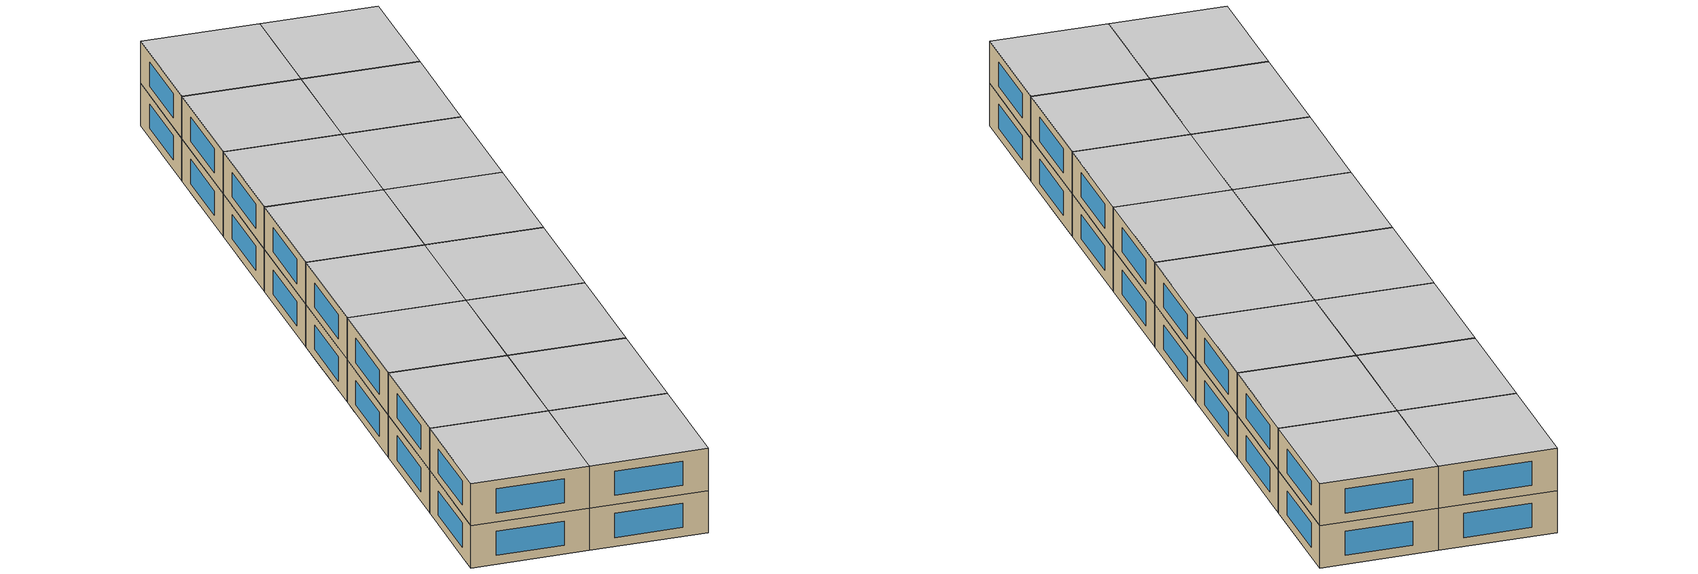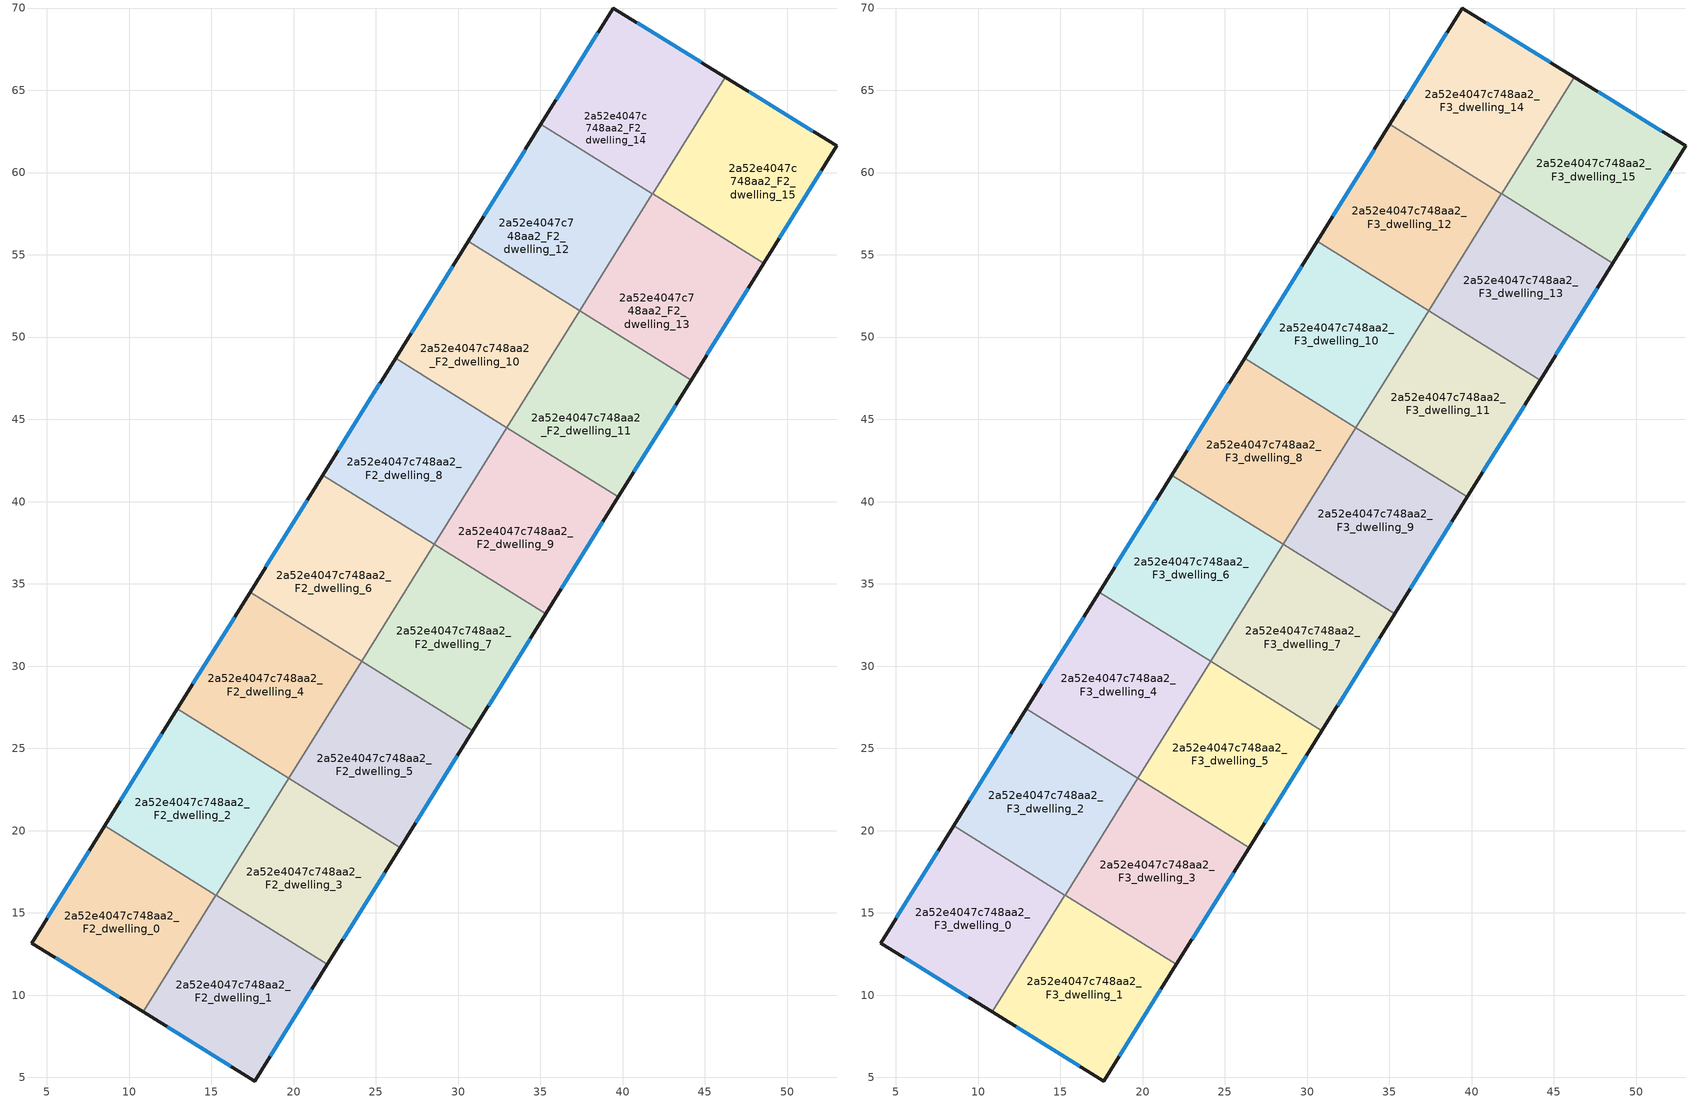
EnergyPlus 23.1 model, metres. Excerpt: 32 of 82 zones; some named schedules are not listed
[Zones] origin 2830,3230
2a52e4047c748aa2_F2_dwelling_0
 floor to 2a52e4047c748aa2_F1_dwelling_0 (EU_floor_Construction): 15.01,15.67 10.85,8.98 4.08,13.17 8.26,19.88 z6
 floor to 2a52e4047c748aa2_F1_dwelling_2 (EU_floor_Construction): 15.27,16.09 15.01,15.67 8.26,19.88 8.51,20.29 z6
 wall outside (EU_wall_Construction): 8.52,20.29 4.08,13.17 10.85,8.98 z6:9
 wall to 2a52e4047c748aa2_F2_dwelling_1 (EU_wall_Construction): 10.85,8.98 15.28,16.09 z6:9
 wall to 2a52e4047c748aa2_F2_dwelling_2 (EU_wall_Construction): 15.28,16.09 8.52,20.29 z6:9
 window (EU_Window_Construction): 5.53,12.27 9.4,9.88 / 7.57,18.77 5.03,14.69 z6.64:8.36
2a52e4047c748aa2_F2_dwelling_1
 floor to 2a52e4047c748aa2_F1_dwelling_1 (EU_floor_Construction): 21.8,11.45 17.65,4.79 10.85,8.98 15.02,15.67 z6
 floor adiabatic (EU_floor_Construction): 22.06,11.87 21.8,11.45 15.03,15.67 15.29,16.08 z6
 wall outside (EU_wall_Construction): 10.85,8.98 17.65,4.79 22.06,11.87 z6:9
 wall to 2a52e4047c748aa2_F2_dwelling_3 (EU_wall_Construction): 22.06,11.87 15.29,16.08 z6:9
 wall to 2a52e4047c748aa2_F2_dwelling_2 (EU_wall_Construction): 15.29,16.08 15.27,16.09 z6:9
 window (EU_Window_Construction): 12.31,8.09 16.19,5.69 / 18.59,6.3 21.11,10.35 z6.64:8.36
2a52e4047c748aa2_F2_dwelling_10
 floor to 2a52e4047c748aa2_F1_dwelling_10 (EU_floor_Construction): 35.83,49.1 32.97,44.5 26.2,48.71 29.06,53.31 z6
 floor to 2a52e4047c748aa2_F1_dwelling_12 (EU_floor_Construction): 37.39,51.61 35.83,49.1 29.06,53.31 30.62,55.82 z6
 wall outside (EU_wall_Construction): 30.61,55.82 26.2,48.71 z6:9
 wall to 2a52e4047c748aa2_F2_dwelling_12 (EU_wall_Construction): 37.39,51.61 30.61,55.82 z6:9
 wall to 2a52e4047c748aa2_F2_dwelling_11 (EU_wall_Construction): 32.97,44.5 37.39,51.61 z6:9
 wall to 2a52e4047c748aa2_F2_dwelling_8 (EU_wall_Construction): 26.2,48.71 32.97,44.5 z6:9
 window (EU_Window_Construction): 29.67,54.3 27.14,50.24 z6.64:8.36
2a52e4047c748aa2_F2_dwelling_11
 floor to 2a52e4047c748aa2_F1_dwelling_13 (EU_floor_Construction): 44.16,47.39 42.6,44.88 35.83,49.1 37.39,51.6 z6
 floor adiabatic (EU_floor_Construction): 42.6,44.88 39.74,40.29 32.97,44.5 35.83,49.1 z6
 wall outside (EU_wall_Construction): 39.74,40.29 44.16,47.39 z6:9
 wall to 2a52e4047c748aa2_F2_dwelling_13 (EU_wall_Construction): 44.16,47.39 37.39,51.61 z6:9
 wall to 2a52e4047c748aa2_F2_dwelling_9 (EU_wall_Construction): 32.97,44.5 39.74,40.29 z6:9
 window (EU_Window_Construction): 40.69,41.81 43.21,45.87 z6.64:8.36
2a52e4047c748aa2_F2_dwelling_12
 floor to 2a52e4047c748aa2_F1_dwelling_14 (EU_floor_Construction): 41.81,58.71 39.99,55.78 33.22,60 35.03,62.92 z6
 floor adiabatic (EU_floor_Construction): 35.03,62.92 33.22,60 39.99,55.78 37.39,51.61 30.61,55.82 z6
 wall outside (EU_wall_Construction): 35.03,62.92 30.61,55.82 z6:9
 wall to 2a52e4047c748aa2_F2_dwelling_13 (EU_wall_Construction): 37.39,51.61 41.81,58.71 z6:9
 wall to 2a52e4047c748aa2_F2_dwelling_14 (EU_wall_Construction): 41.81,58.71 35.03,62.92 z6:9
 window (EU_Window_Construction): 34.09,61.4 31.56,57.34 z6.64:8.36
2a52e4047c748aa2_F2_dwelling_13
 floor to 2a52e4047c748aa2_F1_dwelling_13 (EU_floor_Construction): 46.76,51.57 44.16,47.39 37.39,51.6 39.99,55.78 z6
 floor to 2a52e4047c748aa2_F1_dwelling_16 (EU_floor_Construction): 48.58,54.49 46.76,51.57 42.25,54.37 44.07,57.3 z6
 floor to 2a52e4047c748aa2_F1_dwelling_15 (EU_floor_Construction): 44.07,57.3 42.25,54.37 39.99,55.78 41.81,58.71 z6
 wall outside (EU_wall_Construction): 44.16,47.39 48.58,54.49 z6:9
 wall to 2a52e4047c748aa2_F2_dwelling_15 (EU_wall_Construction): 48.58,54.49 41.82,58.7 z6:9
 wall to 2a52e4047c748aa2_F2_dwelling_14 (EU_wall_Construction): 41.82,58.7 41.81,58.71 z6:9
 window (EU_Window_Construction): 45.11,48.91 47.63,52.97 z6.64:8.36
2a52e4047c748aa2_F2_dwelling_14
 floor to 2a52e4047c748aa2_F1_dwelling_14 (EU_floor_Construction): 44.15,62.47 41.81,58.71 35.03,62.92 37.37,66.68 z6
 floor to 2a52e4047c748aa2_F1_dwelling_15 (EU_floor_Construction): 46.24,65.8 41.82,58.7 41.81,58.71 44.15,62.47 37.37,66.68 39.44,70 z6
 wall outside (EU_wall_Construction): 46.24,65.8 39.44,70 35.03,62.92 z6:9
 wall to 2a52e4047c748aa2_F2_dwelling_15 (EU_wall_Construction): 41.82,58.7 46.24,65.8 z6:9
 window (EU_Window_Construction): 44.78,66.7 40.89,69.1 / 38.49,68.48 35.98,64.44 z6.64:8.36
2a52e4047c748aa2_F2_dwelling_15
 floor to 2a52e4047c748aa2_F1_dwelling_15 (EU_floor_Construction): 48.5,64.41 44.07,57.3 41.82,58.7 46.24,65.8 z6
 floor to 2a52e4047c748aa2_F1_dwelling_16 (EU_floor_Construction): 53.02,61.62 48.58,54.49 44.07,57.3 48.5,64.41 z6
 wall outside (EU_wall_Construction): 48.58,54.49 53.02,61.62 46.24,65.8 z6:9
 window (EU_Window_Construction): 51.56,62.52 47.69,64.91 / 49.53,56.02 52.07,60.09 z6.64:8.36
2a52e4047c748aa2_F2_dwelling_2
 floor to 2a52e4047c748aa2_F1_dwelling_2 (EU_floor_Construction): 19.19,22.35 15.29,16.08 8.52,20.29 12.42,26.57 z6
 floor to 2a52e4047c748aa2_F1_dwelling_4 (EU_floor_Construction): 19.71,23.19 19.19,22.35 12.42,26.57 12.94,27.4 z6
 wall outside (EU_wall_Construction): 12.93,27.4 8.52,20.29 z6:9
 wall to 2a52e4047c748aa2_F2_dwelling_4 (EU_wall_Construction): 19.71,23.19 12.93,27.4 z6:9
 wall to 2a52e4047c748aa2_F2_dwelling_3 (EU_wall_Construction): 15.29,16.08 19.71,23.19 z6:9
 window (EU_Window_Construction): 11.99,25.88 9.46,21.82 z6.64:8.36
2a52e4047c748aa2_F2_dwelling_3
 floor adiabatic (EU_floor_Construction): 25.96,18.14 22.06,11.87 15.29,16.08 19.19,22.35 z6
 floor to 2a52e4047c748aa2_F1_dwelling_5 (EU_floor_Construction): 26.48,18.98 25.96,18.14 19.19,22.35 19.71,23.19 z6
 wall outside (EU_wall_Construction): 22.06,11.87 26.48,18.97 z6:9
 wall to 2a52e4047c748aa2_F2_dwelling_5 (EU_wall_Construction): 26.48,18.97 19.71,23.19 z6:9
 window (EU_Window_Construction): 23,13.39 25.53,17.45 z6.64:8.36
2a52e4047c748aa2_F2_dwelling_4
 floor to 2a52e4047c748aa2_F1_dwelling_6 (EU_floor_Construction): 24.13,30.29 23.35,29.04 16.58,33.25 17.36,34.51 z6
 floor adiabatic (EU_floor_Construction): 23.35,29.04 19.71,23.19 12.93,27.4 17.36,34.51 16.58,33.25 z6
 wall outside (EU_wall_Construction): 17.36,34.51 12.93,27.4 z6:9
 wall to 2a52e4047c748aa2_F2_dwelling_6 (EU_wall_Construction): 24.13,30.29 17.36,34.51 z6:9
 wall to 2a52e4047c748aa2_F2_dwelling_5 (EU_wall_Construction): 19.71,23.19 24.13,30.29 z6:9
 window (EU_Window_Construction): 16.41,32.98 13.88,28.92 z6.64:8.36
2a52e4047c748aa2_F2_dwelling_5
 floor to 2a52e4047c748aa2_F1_dwelling_5 (EU_floor_Construction): 30.12,24.83 26.48,18.98 19.71,23.19 23.35,29.04 z6
 floor to 2a52e4047c748aa2_F1_dwelling_7 (EU_floor_Construction): 30.9,26.08 30.12,24.83 23.35,29.04 24.13,30.29 z6
 wall outside (EU_wall_Construction): 26.48,18.97 30.9,26.08 z6:9
 wall to 2a52e4047c748aa2_F2_dwelling_7 (EU_wall_Construction): 30.9,26.08 24.13,30.29 z6:9
 window (EU_Window_Construction): 27.42,20.5 29.95,24.56 z6.64:8.36
2a52e4047c748aa2_F2_dwelling_6
 floor to 2a52e4047c748aa2_F1_dwelling_8 (EU_floor_Construction): 28.55,37.4 27.51,35.73 20.74,39.94 21.78,41.61 z6
 floor adiabatic (EU_floor_Construction): 27.51,35.73 24.13,30.29 17.36,34.51 20.74,39.94 z6
 wall outside (EU_wall_Construction): 21.78,41.61 17.36,34.51 z6:9
 wall to 2a52e4047c748aa2_F2_dwelling_7 (EU_wall_Construction): 24.13,30.29 28.55,37.4 z6:9
 wall to 2a52e4047c748aa2_F2_dwelling_8 (EU_wall_Construction): 28.55,37.4 21.78,41.61 z6:9
 window (EU_Window_Construction): 20.83,40.09 18.3,36.03 z6.64:8.36
2a52e4047c748aa2_F2_dwelling_7
 floor adiabatic (EU_floor_Construction): 35.32,33.18 30.9,26.08 24.13,30.29 28.55,37.4 z6
 wall outside (EU_wall_Construction): 30.9,26.08 35.32,33.18 z6:9
 wall to 2a52e4047c748aa2_F2_dwelling_9 (EU_wall_Construction): 35.32,33.18 28.55,37.4 z6:9
 window (EU_Window_Construction): 31.85,27.6 34.37,31.66 z6.64:8.36
2a52e4047c748aa2_F2_dwelling_8
 floor to 2a52e4047c748aa2_F1_dwelling_8 (EU_floor_Construction): 31.67,42.41 28.55,37.4 21.78,41.61 24.9,46.63 z6
 floor to 2a52e4047c748aa2_F1_dwelling_10 (EU_floor_Construction): 32.97,44.5 31.67,42.41 24.9,46.63 26.2,48.71 z6
 wall outside (EU_wall_Construction): 26.2,48.71 21.78,41.61 z6:9
 wall to 2a52e4047c748aa2_F2_dwelling_9 (EU_wall_Construction): 28.55,37.4 32.97,44.5 z6:9
 window (EU_Window_Construction): 25.25,47.19 22.72,43.13 z6.64:8.36
2a52e4047c748aa2_F2_dwelling_9
 floor to 2a52e4047c748aa2_F1_dwelling_11 (EU_floor_Construction): 39.74,40.29 38.44,38.2 31.67,42.41 32.97,44.5 z6
 floor adiabatic (EU_floor_Construction): 38.44,38.2 35.32,33.18 28.55,37.4 31.67,42.41 z6
 wall outside (EU_wall_Construction): 35.32,33.18 39.74,40.29 z6:9
 window (EU_Window_Construction): 36.27,34.71 38.79,38.77 z6.64:8.36
2a52e4047c748aa2_F3_dwelling_0
 floor to 2a52e4047c748aa2_F2_dwelling_0 (EU_floor_Construction): 15.28,16.09 10.85,8.98 4.08,13.17 8.52,20.29 z9
 wall outside (EU_wall_Construction): 8.52,20.29 4.08,13.17 10.85,8.98 z9:12
 wall to 2a52e4047c748aa2_F3_dwelling_1 (EU_wall_Construction): 10.85,8.98 15.28,16.09 z9:12
 wall to 2a52e4047c748aa2_F3_dwelling_2 (EU_wall_Construction): 15.28,16.09 8.52,20.29 z9:12
 window (EU_Window_Construction): 5.53,12.27 9.4,9.88 / 7.57,18.77 5.03,14.69 z9.64:11.36
 ceiling to 2a52e4047c748aa2_F4_dwelling_0 (EU_floor_Construction): 10.85,8.98 15.28,16.09 8.52,20.29 4.08,13.17 z12
2a52e4047c748aa2_F3_dwelling_1
 floor to 2a52e4047c748aa2_F2_dwelling_1 (EU_floor_Construction): 22.06,11.87 17.65,4.79 10.85,8.98 15.28,16.09 z9
 wall outside (EU_wall_Construction): 10.85,8.98 17.65,4.79 22.06,11.87 z9:12
 wall to 2a52e4047c748aa2_F3_dwelling_3 (EU_wall_Construction): 22.06,11.87 15.29,16.08 z9:12
 wall to 2a52e4047c748aa2_F3_dwelling_2 (EU_wall_Construction): 15.29,16.08 15.27,16.09 z9:12
 window (EU_Window_Construction): 12.31,8.09 16.19,5.69 / 18.59,6.3 21.11,10.35 z9.64:11.36
 ceiling to 2a52e4047c748aa2_F4_dwelling_1 (EU_floor_Construction): 17.65,4.79 22.06,11.87 15.28,16.09 10.85,8.98 z12
2a52e4047c748aa2_F3_dwelling_10
 floor to 2a52e4047c748aa2_F2_dwelling_10 (EU_floor_Construction): 37.39,51.61 32.97,44.5 26.2,48.71 30.61,55.82 z9
 wall outside (EU_wall_Construction): 30.61,55.82 26.2,48.71 z9:12
 wall to 2a52e4047c748aa2_F3_dwelling_12 (EU_wall_Construction): 37.39,51.61 30.61,55.82 z9:12
 wall to 2a52e4047c748aa2_F3_dwelling_11 (EU_wall_Construction): 32.97,44.5 37.39,51.61 z9:12
 wall to 2a52e4047c748aa2_F3_dwelling_8 (EU_wall_Construction): 26.2,48.71 32.97,44.5 z9:12
 window (EU_Window_Construction): 29.67,54.3 27.14,50.24 z9.64:11.36
 ceiling to 2a52e4047c748aa2_F4_dwelling_10 (EU_floor_Construction): 32.97,44.5 37.39,51.61 30.61,55.82 26.2,48.71 z12
2a52e4047c748aa2_F3_dwelling_11
 floor to 2a52e4047c748aa2_F2_dwelling_11 (EU_floor_Construction): 44.16,47.39 39.74,40.29 32.97,44.5 37.39,51.61 z9
 wall outside (EU_wall_Construction): 39.74,40.29 44.16,47.39 z9:12
 wall to 2a52e4047c748aa2_F3_dwelling_13 (EU_wall_Construction): 44.16,47.39 37.39,51.61 z9:12
 wall to 2a52e4047c748aa2_F3_dwelling_9 (EU_wall_Construction): 32.97,44.5 39.74,40.29 z9:12
 window (EU_Window_Construction): 40.69,41.81 43.21,45.87 z9.64:11.36
 ceiling to 2a52e4047c748aa2_F4_dwelling_11 (EU_floor_Construction): 39.74,40.29 44.16,47.39 37.39,51.61 32.97,44.5 z12
2a52e4047c748aa2_F3_dwelling_12
 floor to 2a52e4047c748aa2_F2_dwelling_12 (EU_floor_Construction): 41.81,58.71 37.39,51.61 30.61,55.82 35.03,62.92 z9
 wall outside (EU_wall_Construction): 35.03,62.92 30.61,55.82 z9:12
 wall to 2a52e4047c748aa2_F3_dwelling_13 (EU_wall_Construction): 37.39,51.61 41.81,58.71 z9:12
 wall to 2a52e4047c748aa2_F3_dwelling_14 (EU_wall_Construction): 41.81,58.71 35.03,62.92 z9:12
 window (EU_Window_Construction): 34.09,61.4 31.56,57.34 z9.64:11.36
 ceiling to 2a52e4047c748aa2_F4_dwelling_12 (EU_floor_Construction): 37.39,51.61 41.81,58.71 35.03,62.92 30.61,55.82 z12
2a52e4047c748aa2_F3_dwelling_13
 floor to 2a52e4047c748aa2_F2_dwelling_13 (EU_floor_Construction): 48.58,54.49 44.16,47.39 37.39,51.61 41.81,58.71 z9
 wall outside (EU_wall_Construction): 44.16,47.39 48.58,54.49 z9:12
 wall to 2a52e4047c748aa2_F3_dwelling_15 (EU_wall_Construction): 48.58,54.49 41.82,58.7 z9:12
 wall to 2a52e4047c748aa2_F3_dwelling_14 (EU_wall_Construction): 41.82,58.7 41.81,58.71 z9:12
 window (EU_Window_Construction): 45.11,48.91 47.63,52.97 z9.64:11.36
 ceiling to 2a52e4047c748aa2_F4_dwelling_13 (EU_floor_Construction): 44.16,47.39 48.58,54.49 41.81,58.71 37.39,51.61 z12
2a52e4047c748aa2_F3_dwelling_14
 floor to 2a52e4047c748aa2_F2_dwelling_14 (EU_floor_Construction): 46.24,65.8 41.82,58.7 35.03,62.92 39.44,70 z9
 wall outside (EU_wall_Construction): 46.24,65.8 39.44,70 35.03,62.92 z9:12
 wall to 2a52e4047c748aa2_F3_dwelling_15 (EU_wall_Construction): 41.82,58.7 46.24,65.8 z9:12
 window (EU_Window_Construction): 44.78,66.7 40.89,69.1 / 38.49,68.48 35.98,64.44 z9.64:11.36
 ceiling to 2a52e4047c748aa2_F4_dwelling_14 (EU_floor_Construction): 41.82,58.7 46.24,65.8 39.44,70 35.03,62.92 z12
2a52e4047c748aa2_F3_dwelling_15
 floor to 2a52e4047c748aa2_F2_dwelling_15 (EU_floor_Construction): 53.02,61.62 48.58,54.49 41.82,58.7 46.24,65.8 z9
 wall outside (EU_wall_Construction): 48.58,54.49 53.02,61.62 46.24,65.8 z9:12
 window (EU_Window_Construction): 51.56,62.52 47.69,64.91 / 49.53,56.02 52.07,60.09 z9.64:11.36
 ceiling to 2a52e4047c748aa2_F4_dwelling_15 (EU_floor_Construction): 48.58,54.49 53.02,61.62 46.24,65.8 41.82,58.7 z12
2a52e4047c748aa2_F3_dwelling_2
 floor to 2a52e4047c748aa2_F2_dwelling_2 (EU_floor_Construction): 19.71,23.19 15.29,16.08 8.52,20.29 12.93,27.4 z9
 wall outside (EU_wall_Construction): 12.93,27.4 8.52,20.29 z9:12
 wall to 2a52e4047c748aa2_F3_dwelling_4 (EU_wall_Construction): 19.71,23.19 12.93,27.4 z9:12
 wall to 2a52e4047c748aa2_F3_dwelling_3 (EU_wall_Construction): 15.29,16.08 19.71,23.19 z9:12
 window (EU_Window_Construction): 11.99,25.88 9.46,21.82 z9.64:11.36
 ceiling to 2a52e4047c748aa2_F4_dwelling_2 (EU_floor_Construction): 15.29,16.08 19.71,23.19 12.93,27.4 8.52,20.29 z12
2a52e4047c748aa2_F3_dwelling_3
 floor to 2a52e4047c748aa2_F2_dwelling_3 (EU_floor_Construction): 26.48,18.97 22.06,11.87 15.29,16.08 19.71,23.19 z9
 wall outside (EU_wall_Construction): 22.06,11.87 26.48,18.97 z9:12
 wall to 2a52e4047c748aa2_F3_dwelling_5 (EU_wall_Construction): 26.48,18.97 19.71,23.19 z9:12
 window (EU_Window_Construction): 23,13.39 25.53,17.45 z9.64:11.36
 ceiling to 2a52e4047c748aa2_F4_dwelling_3 (EU_floor_Construction): 22.06,11.87 26.48,18.97 19.71,23.19 15.29,16.08 z12
2a52e4047c748aa2_F3_dwelling_4
 floor to 2a52e4047c748aa2_F2_dwelling_4 (EU_floor_Construction): 24.13,30.29 19.71,23.19 12.93,27.4 17.36,34.51 z9
 wall outside (EU_wall_Construction): 17.36,34.51 12.93,27.4 z9:12
 wall to 2a52e4047c748aa2_F3_dwelling_6 (EU_wall_Construction): 24.13,30.29 17.36,34.51 z9:12
 wall to 2a52e4047c748aa2_F3_dwelling_5 (EU_wall_Construction): 19.71,23.19 24.13,30.29 z9:12
 window (EU_Window_Construction): 16.41,32.98 13.88,28.92 z9.64:11.36
 ceiling to 2a52e4047c748aa2_F4_dwelling_4 (EU_floor_Construction): 19.71,23.19 24.13,30.29 17.36,34.51 12.93,27.4 z12
2a52e4047c748aa2_F3_dwelling_5
 floor to 2a52e4047c748aa2_F2_dwelling_5 (EU_floor_Construction): 30.9,26.08 26.48,18.97 19.71,23.19 24.13,30.29 z9
 wall outside (EU_wall_Construction): 26.48,18.97 30.9,26.08 z9:12
 wall to 2a52e4047c748aa2_F3_dwelling_7 (EU_wall_Construction): 30.9,26.08 24.13,30.29 z9:12
 window (EU_Window_Construction): 27.42,20.5 29.95,24.56 z9.64:11.36
 ceiling to 2a52e4047c748aa2_F4_dwelling_5 (EU_floor_Construction): 26.48,18.97 30.9,26.08 24.13,30.29 19.71,23.19 z12
2a52e4047c748aa2_F3_dwelling_6
 floor to 2a52e4047c748aa2_F2_dwelling_6 (EU_floor_Construction): 28.55,37.4 24.13,30.29 17.36,34.51 21.78,41.61 z9
 wall outside (EU_wall_Construction): 21.78,41.61 17.36,34.51 z9:12
 wall to 2a52e4047c748aa2_F3_dwelling_7 (EU_wall_Construction): 24.13,30.29 28.55,37.4 z9:12
 wall to 2a52e4047c748aa2_F3_dwelling_8 (EU_wall_Construction): 28.55,37.4 21.78,41.61 z9:12
 window (EU_Window_Construction): 20.83,40.09 18.3,36.03 z9.64:11.36
 ceiling to 2a52e4047c748aa2_F4_dwelling_6 (EU_floor_Construction): 24.13,30.29 28.55,37.4 21.78,41.61 17.36,34.51 z12
2a52e4047c748aa2_F3_dwelling_7
 floor to 2a52e4047c748aa2_F2_dwelling_7 (EU_floor_Construction): 35.32,33.18 30.9,26.08 24.13,30.29 28.55,37.4 z9
 wall outside (EU_wall_Construction): 30.9,26.08 35.32,33.18 z9:12
 wall to 2a52e4047c748aa2_F3_dwelling_9 (EU_wall_Construction): 35.32,33.18 28.55,37.4 z9:12
 window (EU_Window_Construction): 31.85,27.6 34.37,31.66 z9.64:11.36
 ceiling to 2a52e4047c748aa2_F4_dwelling_7 (EU_floor_Construction): 30.9,26.08 35.32,33.18 28.55,37.4 24.13,30.29 z12
2a52e4047c748aa2_F3_dwelling_8
 floor to 2a52e4047c748aa2_F2_dwelling_8 (EU_floor_Construction): 32.97,44.5 28.55,37.4 21.78,41.61 26.2,48.71 z9
 wall outside (EU_wall_Construction): 26.2,48.71 21.78,41.61 z9:12
 wall to 2a52e4047c748aa2_F3_dwelling_9 (EU_wall_Construction): 28.55,37.4 32.97,44.5 z9:12
 window (EU_Window_Construction): 25.25,47.19 22.72,43.13 z9.64:11.36
 ceiling to 2a52e4047c748aa2_F4_dwelling_8 (EU_floor_Construction): 28.55,37.4 32.97,44.5 26.2,48.71 21.78,41.61 z12
2a52e4047c748aa2_F3_dwelling_9
 floor to 2a52e4047c748aa2_F2_dwelling_9 (EU_floor_Construction): 39.74,40.29 35.32,33.18 28.55,37.4 32.97,44.5 z9
 wall outside (EU_wall_Construction): 35.32,33.18 39.74,40.29 z9:12
 window (EU_Window_Construction): 36.27,34.71 38.79,38.77 z9.64:11.36
 ceiling to 2a52e4047c748aa2_F4_dwelling_9 (EU_floor_Construction): 35.32,33.18 39.74,40.29 32.97,44.5 28.55,37.4 z12
[Building]
EU S2 Campaign: North Axis=0; Terrain=City; Solar Distribution=FullExterior
[Site:Location]
Yerevan-Zvartnots.Intl.AP: Latitude=40.15; Longitude=44.383; Time Zone=4; Elevation=854
[SizingPeriod:WeatherFileDays]
AnnualSizingPeriod: Begin Month=1; Begin Day of Month=1; End Month=12; End Day of Month=31; Day of Week for Start Day=Monday; Use Weather File Daylight Saving Period=No; Use Weather File Rain and Snow Indicators=No
[MATERIAL]
EU_InternalMass_Material: Roughness=MediumRough; Thickness=0.1; Conductivity=1; Density=1800; Specific Heat=900; Thermal Absorptance=0.9; Solar Absorptance=0.7; Visible Absorptance=0.7
[MATERIAL:NOMASS] Roughness=MediumRough; Thermal Absorptance=0.9; Solar Absorptance=0.7; Visible Absorptance=0.7
Name | Thermal Resistance
EU_wall_NoMass | 1.05043
EU_floor_NoMass | 0.478065
[WINDOWMATERIAL:SIMPLEGLAZINGSYSTEM]
EU_Window_SimpleGlazing: UFactor=2.5566; Solar Heat Gain Coefficient=0.75; Visible Transmittance=0.75
[CONSTRUCTION]
EU_wall_Construction: EU_wall_NoMass
EU_floor_Construction: EU_floor_NoMass
EU_Window_Construction: EU_Window_SimpleGlazing
EU_InternalMass_Construction: EU_InternalMass_Material
[ZONE] Type=1; Multiplier=1; Ceiling Height=autocalculate; Floor Area=autocalculate; Part of Total Floor Area=Yes
Name | Volume
2a52e4047c748aa2_F2_dwelling_0; 2a52e4047c748aa2_F3_dwelling_0 | 200.195
2a52e4047c748aa2_F2_dwelling_1; 2a52e4047c748aa2_F3_dwelling_1; 2a52e4047c748aa2_F2_dwelling_15; 2a52e4047c748aa2_F3_dwelling_15 | 200.219
2a52e4047c748aa2_F2_dwelling_10; 2a52e4047c748aa2_F3_dwelling_10 | 200.207
2a52e4047c748aa2_F2_dwelling_11; 2a52e4047c748aa2_F3_dwelling_11 | 200.212
2a52e4047c748aa2_F2_dwelling_12; 2a52e4047c748aa2_F3_dwelling_12 | 200.186
2a52e4047c748aa2_F2_dwelling_13; 2a52e4047c748aa2_F3_dwelling_13 | 200.225
2a52e4047c748aa2_F2_dwelling_14; 2a52e4047c748aa2_F3_dwelling_14; 2a52e4047c748aa2_F2_dwelling_4; 2a52e4047c748aa2_F3_dwelling_4 | 200.201
2a52e4047c748aa2_F2_dwelling_2; 2a52e4047c748aa2_F3_dwelling_2 | 200.192
2a52e4047c748aa2_F2_dwelling_3; 2a52e4047c748aa2_F3_dwelling_3 | 200.205
2a52e4047c748aa2_F2_dwelling_5; 2a52e4047c748aa2_F3_dwelling_5; 2a52e4047c748aa2_F2_dwelling_7; 2a52e4047c748aa2_F3_dwelling_7; 2a52e4047c748aa2_F2_dwelling_9; 2a52e4047c748aa2_F3_dwelling_9 | 200.223
2a52e4047c748aa2_F2_dwelling_6; 2a52e4047c748aa2_F3_dwelling_6 | 200.188
2a52e4047c748aa2_F2_dwelling_8; 2a52e4047c748aa2_F3_dwelling_8 | 200.211
[INTERNALMASS] Construction=EU_InternalMass_Construction
Name | Zone or ZoneList | Surface Area
2a52e4047c748aa2_F2_dwelling_0_EU_InternalMass | 2a52e4047c748aa2_F2_dwelling_0 | 66.733
2a52e4047c748aa2_F2_dwelling_1_EU_InternalMass | 2a52e4047c748aa2_F2_dwelling_1 | 66.7378
2a52e4047c748aa2_F2_dwelling_2_EU_InternalMass | 2a52e4047c748aa2_F2_dwelling_2 | 66.7306
2a52e4047c748aa2_F2_dwelling_3_EU_InternalMass | 2a52e4047c748aa2_F2_dwelling_3 | 66.7322
2a52e4047c748aa2_F2_dwelling_4_EU_InternalMass | 2a52e4047c748aa2_F2_dwelling_4 | 66.7357
2a52e4047c748aa2_F2_dwelling_5_EU_InternalMass | 2a52e4047c748aa2_F2_dwelling_5 | 66.7357
2a52e4047c748aa2_F2_dwelling_6_EU_InternalMass | 2a52e4047c748aa2_F2_dwelling_6 | 66.7305
2a52e4047c748aa2_F2_dwelling_7_EU_InternalMass | 2a52e4047c748aa2_F2_dwelling_7 | 66.7428
2a52e4047c748aa2_F2_dwelling_8_EU_InternalMass | 2a52e4047c748aa2_F2_dwelling_8 | 66.7386
2a52e4047c748aa2_F2_dwelling_9_EU_InternalMass | 2a52e4047c748aa2_F2_dwelling_9 | 66.7392
2a52e4047c748aa2_F2_dwelling_10_EU_InternalMass | 2a52e4047c748aa2_F2_dwelling_10 | 66.7356
2a52e4047c748aa2_F2_dwelling_11_EU_InternalMass | 2a52e4047c748aa2_F2_dwelling_11 | 66.736
2a52e4047c748aa2_F2_dwelling_12_EU_InternalMass | 2a52e4047c748aa2_F2_dwelling_12 | 66.731
2a52e4047c748aa2_F2_dwelling_13_EU_InternalMass | 2a52e4047c748aa2_F2_dwelling_13 | 66.7348
2a52e4047c748aa2_F2_dwelling_14_EU_InternalMass | 2a52e4047c748aa2_F2_dwelling_14 | 66.7328
2a52e4047c748aa2_F2_dwelling_15_EU_InternalMass | 2a52e4047c748aa2_F2_dwelling_15 | 66.7408
2a52e4047c748aa2_F3_dwelling_0_EU_InternalMass | 2a52e4047c748aa2_F3_dwelling_0 | 66.733
2a52e4047c748aa2_F3_dwelling_1_EU_InternalMass | 2a52e4047c748aa2_F3_dwelling_1 | 66.7378
2a52e4047c748aa2_F3_dwelling_2_EU_InternalMass | 2a52e4047c748aa2_F3_dwelling_2 | 66.7306
2a52e4047c748aa2_F3_dwelling_3_EU_InternalMass | 2a52e4047c748aa2_F3_dwelling_3 | 66.7322
2a52e4047c748aa2_F3_dwelling_4_EU_InternalMass | 2a52e4047c748aa2_F3_dwelling_4 | 66.7357
2a52e4047c748aa2_F3_dwelling_5_EU_InternalMass | 2a52e4047c748aa2_F3_dwelling_5 | 66.7357
2a52e4047c748aa2_F3_dwelling_6_EU_InternalMass | 2a52e4047c748aa2_F3_dwelling_6 | 66.7305
2a52e4047c748aa2_F3_dwelling_7_EU_InternalMass | 2a52e4047c748aa2_F3_dwelling_7 | 66.7428
2a52e4047c748aa2_F3_dwelling_8_EU_InternalMass | 2a52e4047c748aa2_F3_dwelling_8 | 66.7386
2a52e4047c748aa2_F3_dwelling_9_EU_InternalMass | 2a52e4047c748aa2_F3_dwelling_9 | 66.7392
2a52e4047c748aa2_F3_dwelling_10_EU_InternalMass | 2a52e4047c748aa2_F3_dwelling_10 | 66.7356
2a52e4047c748aa2_F3_dwelling_11_EU_InternalMass | 2a52e4047c748aa2_F3_dwelling_11 | 66.736
2a52e4047c748aa2_F3_dwelling_12_EU_InternalMass | 2a52e4047c748aa2_F3_dwelling_12 | 66.731
2a52e4047c748aa2_F3_dwelling_13_EU_InternalMass | 2a52e4047c748aa2_F3_dwelling_13 | 66.7348
2a52e4047c748aa2_F3_dwelling_14_EU_InternalMass | 2a52e4047c748aa2_F3_dwelling_14 | 66.7328
2a52e4047c748aa2_F3_dwelling_15_EU_InternalMass | 2a52e4047c748aa2_F3_dwelling_15 | 66.7408
[OTHEREQUIPMENT] Fuel Type=Electricity; Design Level Calculation Method=Watts/Area; Power per Zone Floor Area=1; Fraction Latent=0; Fraction Radiant=0; Fraction Lost=0; Carbon Dioxide Generation Rate=0; EndUse Subcategory=EU_Step8_InternalGains
Name | Zone or ZoneList or Space or SpaceList | Schedule
EU_Step8_InternalGain_2a52e4047c748aa2_F2_dwelling_0_f000 | 2a52e4047c748aa2_F2_dwelling_0 | EU_Step8_GainSchedule_2a52e4047c748aa2_F2_dwelling_0_f000
EU_Step8_InternalGain_2a52e4047c748aa2_F2_dwelling_1_f000 | 2a52e4047c748aa2_F2_dwelling_1 | EU_Step8_GainSchedule_2a52e4047c748aa2_F2_dwelling_1_f000
EU_Step8_InternalGain_2a52e4047c748aa2_F2_dwelling_2_f000 | 2a52e4047c748aa2_F2_dwelling_2 | EU_Step8_GainSchedule_2a52e4047c748aa2_F2_dwelling_2_f000
EU_Step8_InternalGain_2a52e4047c748aa2_F2_dwelling_3_f000 | 2a52e4047c748aa2_F2_dwelling_3 | EU_Step8_GainSchedule_2a52e4047c748aa2_F2_dwelling_3_f000
EU_Step8_InternalGain_2a52e4047c748aa2_F2_dwelling_4_f000 | 2a52e4047c748aa2_F2_dwelling_4 | EU_Step8_GainSchedule_2a52e4047c748aa2_F2_dwelling_4_f000
EU_Step8_InternalGain_2a52e4047c748aa2_F2_dwelling_5_f000 | 2a52e4047c748aa2_F2_dwelling_5 | EU_Step8_GainSchedule_2a52e4047c748aa2_F2_dwelling_5_f000
EU_Step8_InternalGain_2a52e4047c748aa2_F2_dwelling_6_f000 | 2a52e4047c748aa2_F2_dwelling_6 | EU_Step8_GainSchedule_2a52e4047c748aa2_F2_dwelling_6_f000
EU_Step8_InternalGain_2a52e4047c748aa2_F2_dwelling_7_f000 | 2a52e4047c748aa2_F2_dwelling_7 | EU_Step8_GainSchedule_2a52e4047c748aa2_F2_dwelling_7_f000
EU_Step8_InternalGain_2a52e4047c748aa2_F2_dwelling_8_f000 | 2a52e4047c748aa2_F2_dwelling_8 | EU_Step8_GainSchedule_2a52e4047c748aa2_F2_dwelling_8_f000
EU_Step8_InternalGain_2a52e4047c748aa2_F2_dwelling_9_f000 | 2a52e4047c748aa2_F2_dwelling_9 | EU_Step8_GainSchedule_2a52e4047c748aa2_F2_dwelling_9_f000
EU_Step8_InternalGain_2a52e4047c748aa2_F2_dwelling_10_f000 | 2a52e4047c748aa2_F2_dwelling_10 | EU_Step8_GainSchedule_2a52e4047c748aa2_F2_dwelling_10_f000
EU_Step8_InternalGain_2a52e4047c748aa2_F2_dwelling_11_f000 | 2a52e4047c748aa2_F2_dwelling_11 | EU_Step8_GainSchedule_2a52e4047c748aa2_F2_dwelling_11_f000
EU_Step8_InternalGain_2a52e4047c748aa2_F2_dwelling_12_f000 | 2a52e4047c748aa2_F2_dwelling_12 | EU_Step8_GainSchedule_2a52e4047c748aa2_F2_dwelling_12_f000
EU_Step8_InternalGain_2a52e4047c748aa2_F2_dwelling_13_f000 | 2a52e4047c748aa2_F2_dwelling_13 | EU_Step8_GainSchedule_2a52e4047c748aa2_F2_dwelling_13_f000
EU_Step8_InternalGain_2a52e4047c748aa2_F2_dwelling_14_f000 | 2a52e4047c748aa2_F2_dwelling_14 | EU_Step8_GainSchedule_2a52e4047c748aa2_F2_dwelling_14_f000
EU_Step8_InternalGain_2a52e4047c748aa2_F2_dwelling_15_f000 | 2a52e4047c748aa2_F2_dwelling_15 | EU_Step8_GainSchedule_2a52e4047c748aa2_F2_dwelling_15_f000
EU_Step8_InternalGain_2a52e4047c748aa2_F3_dwelling_0_f000 | 2a52e4047c748aa2_F3_dwelling_0 | EU_Step8_GainSchedule_2a52e4047c748aa2_F3_dwelling_0_f000
EU_Step8_InternalGain_2a52e4047c748aa2_F3_dwelling_1_f000 | 2a52e4047c748aa2_F3_dwelling_1 | EU_Step8_GainSchedule_2a52e4047c748aa2_F3_dwelling_1_f000
EU_Step8_InternalGain_2a52e4047c748aa2_F3_dwelling_2_f000 | 2a52e4047c748aa2_F3_dwelling_2 | EU_Step8_GainSchedule_2a52e4047c748aa2_F3_dwelling_2_f000
EU_Step8_InternalGain_2a52e4047c748aa2_F3_dwelling_3_f000 | 2a52e4047c748aa2_F3_dwelling_3 | EU_Step8_GainSchedule_2a52e4047c748aa2_F3_dwelling_3_f000
EU_Step8_InternalGain_2a52e4047c748aa2_F3_dwelling_4_f000 | 2a52e4047c748aa2_F3_dwelling_4 | EU_Step8_GainSchedule_2a52e4047c748aa2_F3_dwelling_4_f000
EU_Step8_InternalGain_2a52e4047c748aa2_F3_dwelling_5_f000 | 2a52e4047c748aa2_F3_dwelling_5 | EU_Step8_GainSchedule_2a52e4047c748aa2_F3_dwelling_5_f000
EU_Step8_InternalGain_2a52e4047c748aa2_F3_dwelling_6_f000 | 2a52e4047c748aa2_F3_dwelling_6 | EU_Step8_GainSchedule_2a52e4047c748aa2_F3_dwelling_6_f000
EU_Step8_InternalGain_2a52e4047c748aa2_F3_dwelling_7_f000 | 2a52e4047c748aa2_F3_dwelling_7 | EU_Step8_GainSchedule_2a52e4047c748aa2_F3_dwelling_7_f000
EU_Step8_InternalGain_2a52e4047c748aa2_F3_dwelling_8_f000 | 2a52e4047c748aa2_F3_dwelling_8 | EU_Step8_GainSchedule_2a52e4047c748aa2_F3_dwelling_8_f000
EU_Step8_InternalGain_2a52e4047c748aa2_F3_dwelling_9_f000 | 2a52e4047c748aa2_F3_dwelling_9 | EU_Step8_GainSchedule_2a52e4047c748aa2_F3_dwelling_9_f000
EU_Step8_InternalGain_2a52e4047c748aa2_F3_dwelling_10_f000 | 2a52e4047c748aa2_F3_dwelling_10 | EU_Step8_GainSchedule_2a52e4047c748aa2_F3_dwelling_10_f000
EU_Step8_InternalGain_2a52e4047c748aa2_F3_dwelling_11_f000 | 2a52e4047c748aa2_F3_dwelling_11 | EU_Step8_GainSchedule_2a52e4047c748aa2_F3_dwelling_11_f000
EU_Step8_InternalGain_2a52e4047c748aa2_F3_dwelling_12_f000 | 2a52e4047c748aa2_F3_dwelling_12 | EU_Step8_GainSchedule_2a52e4047c748aa2_F3_dwelling_12_f000
EU_Step8_InternalGain_2a52e4047c748aa2_F3_dwelling_13_f000 | 2a52e4047c748aa2_F3_dwelling_13 | EU_Step8_GainSchedule_2a52e4047c748aa2_F3_dwelling_13_f000
EU_Step8_InternalGain_2a52e4047c748aa2_F3_dwelling_14_f000 | 2a52e4047c748aa2_F3_dwelling_14 | EU_Step8_GainSchedule_2a52e4047c748aa2_F3_dwelling_14_f000
EU_Step8_InternalGain_2a52e4047c748aa2_F3_dwelling_15_f000 | 2a52e4047c748aa2_F3_dwelling_15 | EU_Step8_GainSchedule_2a52e4047c748aa2_F3_dwelling_15_f000
[ZONEVENTILATION:DESIGNFLOWRATE] Schedule=EU_AlwaysOn; Design Flow Rate Calculation Method=AirChanges/Hour; Air Changes per Hour=0.557805; Ventilation Type=Natural; Fan Pressure Rise=0; Fan Total Efficiency=1; Constant Term Coefficient=1; Temperature Term Coefficient=0; Velocity Term Coefficient=0; Velocity Squared Term Coefficient=0; Minimum Indoor Temperature=-100; Maximum Indoor Temperature=100; Delta Temperature=-100; Minimum Outdoor Temperature=-100; Maximum Outdoor Temperature=100; Maximum Wind Speed=40
Name | Zone or ZoneList or Space or SpaceList
EU_ConstantAir_2a52e4047c748aa2_F2_dwelling_0 | 2a52e4047c748aa2_F2_dwelling_0
EU_ConstantAir_2a52e4047c748aa2_F2_dwelling_1 | 2a52e4047c748aa2_F2_dwelling_1
EU_ConstantAir_2a52e4047c748aa2_F2_dwelling_2 | 2a52e4047c748aa2_F2_dwelling_2
EU_ConstantAir_2a52e4047c748aa2_F2_dwelling_3 | 2a52e4047c748aa2_F2_dwelling_3
EU_ConstantAir_2a52e4047c748aa2_F2_dwelling_4 | 2a52e4047c748aa2_F2_dwelling_4
EU_ConstantAir_2a52e4047c748aa2_F2_dwelling_5 | 2a52e4047c748aa2_F2_dwelling_5
EU_ConstantAir_2a52e4047c748aa2_F2_dwelling_6 | 2a52e4047c748aa2_F2_dwelling_6
EU_ConstantAir_2a52e4047c748aa2_F2_dwelling_7 | 2a52e4047c748aa2_F2_dwelling_7
EU_ConstantAir_2a52e4047c748aa2_F2_dwelling_8 | 2a52e4047c748aa2_F2_dwelling_8
EU_ConstantAir_2a52e4047c748aa2_F2_dwelling_9 | 2a52e4047c748aa2_F2_dwelling_9
EU_ConstantAir_2a52e4047c748aa2_F2_dwelling_10 | 2a52e4047c748aa2_F2_dwelling_10
EU_ConstantAir_2a52e4047c748aa2_F2_dwelling_11 | 2a52e4047c748aa2_F2_dwelling_11
EU_ConstantAir_2a52e4047c748aa2_F2_dwelling_12 | 2a52e4047c748aa2_F2_dwelling_12
EU_ConstantAir_2a52e4047c748aa2_F2_dwelling_13 | 2a52e4047c748aa2_F2_dwelling_13
EU_ConstantAir_2a52e4047c748aa2_F2_dwelling_14 | 2a52e4047c748aa2_F2_dwelling_14
EU_ConstantAir_2a52e4047c748aa2_F2_dwelling_15 | 2a52e4047c748aa2_F2_dwelling_15
EU_ConstantAir_2a52e4047c748aa2_F3_dwelling_0 | 2a52e4047c748aa2_F3_dwelling_0
EU_ConstantAir_2a52e4047c748aa2_F3_dwelling_1 | 2a52e4047c748aa2_F3_dwelling_1
EU_ConstantAir_2a52e4047c748aa2_F3_dwelling_2 | 2a52e4047c748aa2_F3_dwelling_2
EU_ConstantAir_2a52e4047c748aa2_F3_dwelling_3 | 2a52e4047c748aa2_F3_dwelling_3
EU_ConstantAir_2a52e4047c748aa2_F3_dwelling_4 | 2a52e4047c748aa2_F3_dwelling_4
EU_ConstantAir_2a52e4047c748aa2_F3_dwelling_5 | 2a52e4047c748aa2_F3_dwelling_5
EU_ConstantAir_2a52e4047c748aa2_F3_dwelling_6 | 2a52e4047c748aa2_F3_dwelling_6
EU_ConstantAir_2a52e4047c748aa2_F3_dwelling_7 | 2a52e4047c748aa2_F3_dwelling_7
EU_ConstantAir_2a52e4047c748aa2_F3_dwelling_8 | 2a52e4047c748aa2_F3_dwelling_8
EU_ConstantAir_2a52e4047c748aa2_F3_dwelling_9 | 2a52e4047c748aa2_F3_dwelling_9
EU_ConstantAir_2a52e4047c748aa2_F3_dwelling_10 | 2a52e4047c748aa2_F3_dwelling_10
EU_ConstantAir_2a52e4047c748aa2_F3_dwelling_11 | 2a52e4047c748aa2_F3_dwelling_11
EU_ConstantAir_2a52e4047c748aa2_F3_dwelling_12 | 2a52e4047c748aa2_F3_dwelling_12
EU_ConstantAir_2a52e4047c748aa2_F3_dwelling_13 | 2a52e4047c748aa2_F3_dwelling_13
EU_ConstantAir_2a52e4047c748aa2_F3_dwelling_14 | 2a52e4047c748aa2_F3_dwelling_14
EU_ConstantAir_2a52e4047c748aa2_F3_dwelling_15 | 2a52e4047c748aa2_F3_dwelling_15
[HVACTEMPLATE:ZONE:IDEALLOADSAIRSYSTEM] System Availability Schedule=EU_AlwaysOn; Maximum Heating Supply Air Temperature=50; Minimum Cooling Supply Air Temperature=13; Maximum Heating Supply Air Humidity Ratio=0.0156; Minimum Cooling Supply Air Humidity Ratio=0.0077; Heating Limit=NoLimit; Cooling Limit=NoLimit; Heating Availability Schedule=EU_AlwaysOn; Cooling Availability Schedule=EU_CoolingOff; Dehumidification Control Type=ConstantSensibleHeatRatio; Cooling Sensible Heat Ratio=0.7; Dehumidification Setpoint=60; Humidification Control Type=None; Humidification Setpoint=30; Outdoor Air Method=None; Outdoor Air Flow Rate per Person=0.00944; Outdoor Air Flow Rate per Zone Floor Area=0; Outdoor Air Flow Rate per Zone=0; Demand Controlled Ventilation Type=None; Outdoor Air Economizer Type=NoEconomizer; Heat Recovery Type=None; Sensible Heat Recovery Effectiveness=0.7; Latent Heat Recovery Effectiveness=0.65
Name | Template Thermostat
2a52e4047c748aa2_F2_dwelling_0 | EU_HeatOnly_2a52e4047c748aa2_F2_dwelling_0
2a52e4047c748aa2_F2_dwelling_1 | EU_HeatOnly_2a52e4047c748aa2_F2_dwelling_1
2a52e4047c748aa2_F2_dwelling_2 | EU_HeatOnly_2a52e4047c748aa2_F2_dwelling_2
2a52e4047c748aa2_F2_dwelling_3 | EU_HeatOnly_2a52e4047c748aa2_F2_dwelling_3
2a52e4047c748aa2_F2_dwelling_4 | EU_HeatOnly_2a52e4047c748aa2_F2_dwelling_4
2a52e4047c748aa2_F2_dwelling_5 | EU_HeatOnly_2a52e4047c748aa2_F2_dwelling_5
2a52e4047c748aa2_F2_dwelling_6 | EU_HeatOnly_2a52e4047c748aa2_F2_dwelling_6
2a52e4047c748aa2_F2_dwelling_7 | EU_HeatOnly_2a52e4047c748aa2_F2_dwelling_7
2a52e4047c748aa2_F2_dwelling_8 | EU_HeatOnly_2a52e4047c748aa2_F2_dwelling_8
2a52e4047c748aa2_F2_dwelling_9 | EU_HeatOnly_2a52e4047c748aa2_F2_dwelling_9
2a52e4047c748aa2_F2_dwelling_10 | EU_HeatOnly_2a52e4047c748aa2_F2_dwelling_10
2a52e4047c748aa2_F2_dwelling_11 | EU_HeatOnly_2a52e4047c748aa2_F2_dwelling_11
2a52e4047c748aa2_F2_dwelling_12 | EU_HeatOnly_2a52e4047c748aa2_F2_dwelling_12
2a52e4047c748aa2_F2_dwelling_13 | EU_HeatOnly_2a52e4047c748aa2_F2_dwelling_13
2a52e4047c748aa2_F2_dwelling_14 | EU_HeatOnly_2a52e4047c748aa2_F2_dwelling_14
2a52e4047c748aa2_F2_dwelling_15 | EU_HeatOnly_2a52e4047c748aa2_F2_dwelling_15
2a52e4047c748aa2_F3_dwelling_0 | EU_HeatOnly_2a52e4047c748aa2_F3_dwelling_0
2a52e4047c748aa2_F3_dwelling_1 | EU_HeatOnly_2a52e4047c748aa2_F3_dwelling_1
2a52e4047c748aa2_F3_dwelling_2 | EU_HeatOnly_2a52e4047c748aa2_F3_dwelling_2
2a52e4047c748aa2_F3_dwelling_3 | EU_HeatOnly_2a52e4047c748aa2_F3_dwelling_3
2a52e4047c748aa2_F3_dwelling_4 | EU_HeatOnly_2a52e4047c748aa2_F3_dwelling_4
2a52e4047c748aa2_F3_dwelling_5 | EU_HeatOnly_2a52e4047c748aa2_F3_dwelling_5
2a52e4047c748aa2_F3_dwelling_6 | EU_HeatOnly_2a52e4047c748aa2_F3_dwelling_6
2a52e4047c748aa2_F3_dwelling_7 | EU_HeatOnly_2a52e4047c748aa2_F3_dwelling_7
2a52e4047c748aa2_F3_dwelling_8 | EU_HeatOnly_2a52e4047c748aa2_F3_dwelling_8
2a52e4047c748aa2_F3_dwelling_9 | EU_HeatOnly_2a52e4047c748aa2_F3_dwelling_9
2a52e4047c748aa2_F3_dwelling_10 | EU_HeatOnly_2a52e4047c748aa2_F3_dwelling_10
2a52e4047c748aa2_F3_dwelling_11 | EU_HeatOnly_2a52e4047c748aa2_F3_dwelling_11
2a52e4047c748aa2_F3_dwelling_12 | EU_HeatOnly_2a52e4047c748aa2_F3_dwelling_12
2a52e4047c748aa2_F3_dwelling_13 | EU_HeatOnly_2a52e4047c748aa2_F3_dwelling_13
2a52e4047c748aa2_F3_dwelling_14 | EU_HeatOnly_2a52e4047c748aa2_F3_dwelling_14
2a52e4047c748aa2_F3_dwelling_15 | EU_HeatOnly_2a52e4047c748aa2_F3_dwelling_15
[SIZING:ZONE] Zone Cooling Design Supply Air Temperature Input Method=SupplyAirTemperature; Zone Cooling Design Supply Air Temperature=13; Zone Heating Design Supply Air Temperature Input Method=SupplyAirTemperature; Zone Heating Design Supply Air Temperature=50; Zone Cooling Design Supply Air Humidity Ratio=0.008; Zone Heating Design Supply Air Humidity Ratio=0.008; Cooling Design Air Flow Method=DesignDay; Cooling Design Air Flow Rate=0; Cooling Minimum Air Flow per Zone Floor Area=0.000762; Cooling Minimum Air Flow=0; Cooling Minimum Air Flow Fraction=0.2; Heating Design Air Flow Method=DesignDay; Heating Design Air Flow Rate=0; Heating Maximum Air Flow per Zone Floor Area=0.002032; Heating Maximum Air Flow=0.141576; Heating Maximum Air Flow Fraction=0.3; Account for Dedicated Outdoor Air System=No; Dedicated Outdoor Air System Control Strategy=NeutralSupplyAir; Dedicated Outdoor Air Low Setpoint Temperature for Design=autosize; Dedicated Outdoor Air High Setpoint Temperature for Design=autosize; Zone Load Sizing Method=Sensible Load Only No Latent Load; Zone Latent Cooling Design Supply Air Humidity Ratio Input Method=HumidityRatioDifference; Zone Cooling Design Supply Air Humidity Ratio Difference=0.005; Zone Latent Heating Design Supply Air Humidity Ratio Input Method=HumidityRatioDifference; Zone Humidification Design Supply Air Humidity Ratio Difference=0.005
2a52e4047c748aa2_F2_dwelling_0; 2a52e4047c748aa2_F2_dwelling_1; 2a52e4047c748aa2_F2_dwelling_2; 2a52e4047c748aa2_F2_dwelling_3; 2a52e4047c748aa2_F2_dwelling_4; 2a52e4047c748aa2_F2_dwelling_5; 2a52e4047c748aa2_F2_dwelling_6; 2a52e4047c748aa2_F2_dwelling_7; 2a52e4047c748aa2_F2_dwelling_8; 2a52e4047c748aa2_F2_dwelling_9; 2a52e4047c748aa2_F2_dwelling_10; 2a52e4047c748aa2_F2_dwelling_11; 2a52e4047c748aa2_F2_dwelling_12; 2a52e4047c748aa2_F2_dwelling_13; 2a52e4047c748aa2_F2_dwelling_14; 2a52e4047c748aa2_F2_dwelling_15; 2a52e4047c748aa2_F3_dwelling_0; 2a52e4047c748aa2_F3_dwelling_1; 2a52e4047c748aa2_F3_dwelling_2; 2a52e4047c748aa2_F3_dwelling_3; 2a52e4047c748aa2_F3_dwelling_4; 2a52e4047c748aa2_F3_dwelling_5; 2a52e4047c748aa2_F3_dwelling_6; 2a52e4047c748aa2_F3_dwelling_7; 2a52e4047c748aa2_F3_dwelling_8; 2a52e4047c748aa2_F3_dwelling_9; 2a52e4047c748aa2_F3_dwelling_10; 2a52e4047c748aa2_F3_dwelling_11; 2a52e4047c748aa2_F3_dwelling_12; 2a52e4047c748aa2_F3_dwelling_13; 2a52e4047c748aa2_F3_dwelling_14; 2a52e4047c748aa2_F3_dwelling_15
[SCHEDULE:FILE] Column Number=1; Rows to Skip at Top=0; Number of Hours of Data=8760; Column Separator=Comma; Interpolate to Timestep=No; Minutes per Item=60; Adjust Schedule for Daylight Savings=Yes
Name | File
EU_Step8_GainSchedule_2a52e4047c748aa2_F2_dwelling_0_f000 | ../../schedules/2a52e4047c748aa2/2a52e4047c748aa2_F2_dwelling_0_f000_gain.csv
EU_Step8_GainSchedule_2a52e4047c748aa2_F2_dwelling_1_f000 | ../../schedules/2a52e4047c748aa2/2a52e4047c748aa2_F2_dwelling_1_f000_gain.csv
EU_Step8_GainSchedule_2a52e4047c748aa2_F2_dwelling_2_f000 | ../../schedules/2a52e4047c748aa2/2a52e4047c748aa2_F2_dwelling_2_f000_gain.csv
EU_Step8_GainSchedule_2a52e4047c748aa2_F2_dwelling_3_f000 | ../../schedules/2a52e4047c748aa2/2a52e4047c748aa2_F2_dwelling_3_f000_gain.csv
EU_Step8_GainSchedule_2a52e4047c748aa2_F2_dwelling_4_f000 | ../../schedules/2a52e4047c748aa2/2a52e4047c748aa2_F2_dwelling_4_f000_gain.csv
EU_Step8_GainSchedule_2a52e4047c748aa2_F2_dwelling_5_f000 | ../../schedules/2a52e4047c748aa2/2a52e4047c748aa2_F2_dwelling_5_f000_gain.csv
EU_Step8_GainSchedule_2a52e4047c748aa2_F2_dwelling_6_f000 | ../../schedules/2a52e4047c748aa2/2a52e4047c748aa2_F2_dwelling_6_f000_gain.csv
EU_Step8_GainSchedule_2a52e4047c748aa2_F2_dwelling_7_f000 | ../../schedules/2a52e4047c748aa2/2a52e4047c748aa2_F2_dwelling_7_f000_gain.csv
EU_Step8_GainSchedule_2a52e4047c748aa2_F2_dwelling_8_f000 | ../../schedules/2a52e4047c748aa2/2a52e4047c748aa2_F2_dwelling_8_f000_gain.csv
EU_Step8_GainSchedule_2a52e4047c748aa2_F2_dwelling_9_f000 | ../../schedules/2a52e4047c748aa2/2a52e4047c748aa2_F2_dwelling_9_f000_gain.csv
EU_Step8_GainSchedule_2a52e4047c748aa2_F2_dwelling_10_f000 | ../../schedules/2a52e4047c748aa2/2a52e4047c748aa2_F2_dwelling_10_f000_gain.csv
EU_Step8_GainSchedule_2a52e4047c748aa2_F2_dwelling_11_f000 | ../../schedules/2a52e4047c748aa2/2a52e4047c748aa2_F2_dwelling_11_f000_gain.csv
EU_Step8_GainSchedule_2a52e4047c748aa2_F2_dwelling_12_f000 | ../../schedules/2a52e4047c748aa2/2a52e4047c748aa2_F2_dwelling_12_f000_gain.csv
EU_Step8_GainSchedule_2a52e4047c748aa2_F2_dwelling_13_f000 | ../../schedules/2a52e4047c748aa2/2a52e4047c748aa2_F2_dwelling_13_f000_gain.csv
EU_Step8_GainSchedule_2a52e4047c748aa2_F2_dwelling_14_f000 | ../../schedules/2a52e4047c748aa2/2a52e4047c748aa2_F2_dwelling_14_f000_gain.csv
EU_Step8_GainSchedule_2a52e4047c748aa2_F2_dwelling_15_f000 | ../../schedules/2a52e4047c748aa2/2a52e4047c748aa2_F2_dwelling_15_f000_gain.csv
EU_Step8_GainSchedule_2a52e4047c748aa2_F3_dwelling_0_f000 | ../../schedules/2a52e4047c748aa2/2a52e4047c748aa2_F3_dwelling_0_f000_gain.csv
EU_Step8_GainSchedule_2a52e4047c748aa2_F3_dwelling_1_f000 | ../../schedules/2a52e4047c748aa2/2a52e4047c748aa2_F3_dwelling_1_f000_gain.csv
EU_Step8_GainSchedule_2a52e4047c748aa2_F3_dwelling_2_f000 | ../../schedules/2a52e4047c748aa2/2a52e4047c748aa2_F3_dwelling_2_f000_gain.csv
EU_Step8_GainSchedule_2a52e4047c748aa2_F3_dwelling_3_f000 | ../../schedules/2a52e4047c748aa2/2a52e4047c748aa2_F3_dwelling_3_f000_gain.csv
EU_Step8_GainSchedule_2a52e4047c748aa2_F3_dwelling_4_f000 | ../../schedules/2a52e4047c748aa2/2a52e4047c748aa2_F3_dwelling_4_f000_gain.csv
EU_Step8_GainSchedule_2a52e4047c748aa2_F3_dwelling_5_f000 | ../../schedules/2a52e4047c748aa2/2a52e4047c748aa2_F3_dwelling_5_f000_gain.csv
EU_Step8_GainSchedule_2a52e4047c748aa2_F3_dwelling_6_f000 | ../../schedules/2a52e4047c748aa2/2a52e4047c748aa2_F3_dwelling_6_f000_gain.csv
EU_Step8_GainSchedule_2a52e4047c748aa2_F3_dwelling_7_f000 | ../../schedules/2a52e4047c748aa2/2a52e4047c748aa2_F3_dwelling_7_f000_gain.csv
EU_Step8_GainSchedule_2a52e4047c748aa2_F3_dwelling_8_f000 | ../../schedules/2a52e4047c748aa2/2a52e4047c748aa2_F3_dwelling_8_f000_gain.csv
EU_Step8_GainSchedule_2a52e4047c748aa2_F3_dwelling_9_f000 | ../../schedules/2a52e4047c748aa2/2a52e4047c748aa2_F3_dwelling_9_f000_gain.csv
EU_Step8_GainSchedule_2a52e4047c748aa2_F3_dwelling_10_f000 | ../../schedules/2a52e4047c748aa2/2a52e4047c748aa2_F3_dwelling_10_f000_gain.csv
EU_Step8_GainSchedule_2a52e4047c748aa2_F3_dwelling_11_f000 | ../../schedules/2a52e4047c748aa2/2a52e4047c748aa2_F3_dwelling_11_f000_gain.csv
EU_Step8_GainSchedule_2a52e4047c748aa2_F3_dwelling_12_f000 | ../../schedules/2a52e4047c748aa2/2a52e4047c748aa2_F3_dwelling_12_f000_gain.csv
